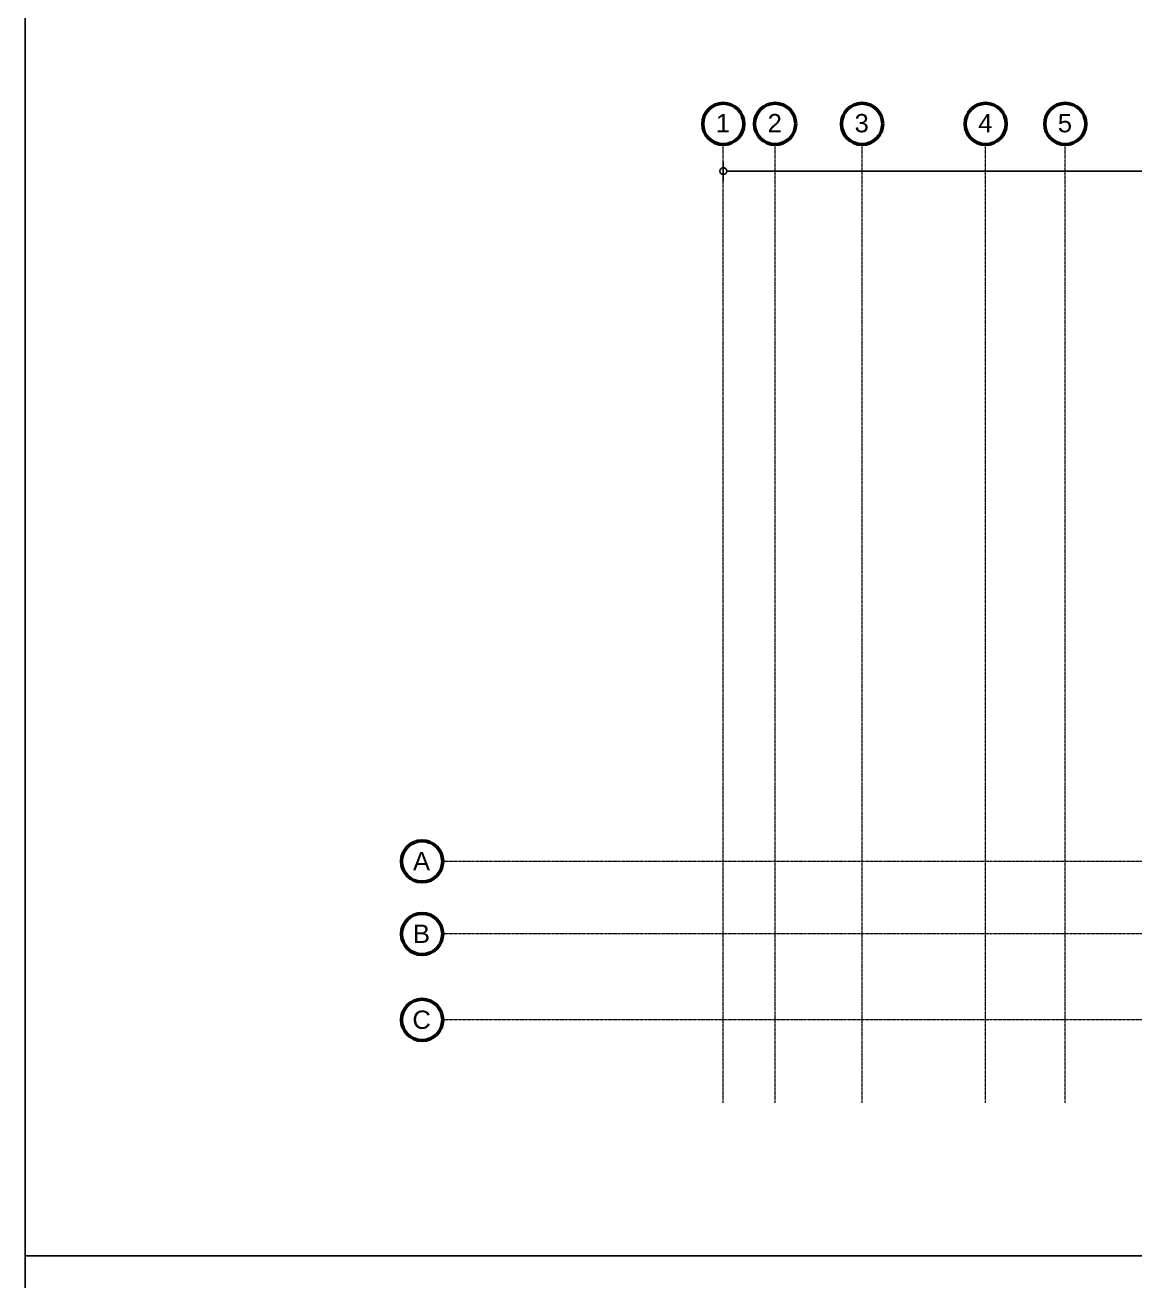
# Model space of a CAD drawing. Header units: millimetres. Extents: x -70132 to 394080, y -1879526 to 121974.
# Drawn here: x -66720 to 54521, y -452602 to -315455 of the extents above; entities that cross this region are included whole.
import ezdxf

# ---------------------------------------------------------------- set-up
doc = ezdxf.new("R2010")
doc.units = ezdxf.units.MM
doc.linetypes.add('DPA_Grid _ Level 100', pattern=[10, 5.499999999999999, -1.6, 1.3, -1.6])
for name, color, linetype, lineweight in [('A-ANNO-DIMS', 1, 'Continuous', 9), ('S-GRID', 251, 'Continuous', 9), ('S-GRID-IDEN', 3, 'Continuous', 50)]:
    doc.layers.add(name, color=color, linetype=linetype, lineweight=lineweight)
doc.styles.add('Arial', font='arial.ttf', dxfattribs={"height": 1500})
doc.styles.add('Arial_1', font='arial.ttf', dxfattribs={"height": 1999.999999999997})
doc.styles.add('Arial_2', font='arial.ttf', dxfattribs={"height": 3})
doc.dimstyles.new('DPA-DIM-3_0_C-C', dxfattribs={"dimscale": 304.8, "dimtxt": 1530.389099935455, "dimasz": 2.460629921259842, "dimexe": 3.280839895013123, "dimexo": 0.0625, "dimgap": 0.8202099737532808, "dimtad": 1, "dimdec": 0, "dimzin": 0, "dimdsep": 46, "dimtxsty": 'Arial_2', "dimblk1": 'DOTBLANK', "dimblk2": 'DOTBLANK', "dimsah": 1, "dimcen": 0.09, "dimdle": 3.280839895013123, "dimadec": 8, "dimazin": 0, "dimtfac": 1, "dimtdec": 4, "dimtix": 1, "dimtmove": 0, "dimatfit": 3, "dimfxl": 6.561679790026246, "dimfxlon": 1, "dimtvp": 1, "dimtolj": 1, "dimtzin": 0, "dimarcsym": 2})

# ---------------------------------------------------------------- blocks, each defined once
blk = doc.blocks.new('Grid - 100 Scale-586761-03-CONCOURSE LEVEL - REFLECTED CEILING 1_500')
at = {"layer": 'S-GRID-IDEN'}
blk.add_circle((0, 0), 4.500000000000003, dxfattribs=at)
blk = doc.blocks.new('_DotBlank')
at = {"color": 0, "linetype": 'ByBlock', "lineweight": -2}
blk.add_line((-0.5, 0), (-1, 0), dxfattribs=at)
blk.add_circle((0, 0), 0.5, dxfattribs=at)
blk = doc.blocks.new('*D689')
at = {"layer": 'A-ANNO-DIMS', "color": 0, "lineweight": -2, "transparency": 16777216}
for p, q in [((-85660.00000000023, 82207.75775386493), (-85660.00000000023, 84309.26884870073)), ((169599.9999999995, 82207.75775386493), (169599.9999999995, 84309.26884870073)), ((-84910.00000000023, 83309.26884870073), (168849.9999999995, 83309.26884870073))]:
    blk.add_line(p, q, dxfattribs=at)
at = {"layer": 'Defpoints', "color": 0, "transparency": 16777216}
for p in [(169599.9999999995, 83309.26884870073), (-85660.00000000023, 82188.70775386493), (169599.9999999995, 82188.70775386493)]:
    blk.add_point(p, dxfattribs=at)
at = {"layer": 'A-ANNO-DIMS', "color": 0, "lineweight": -2, "transparency": 16777216, "xscale": 750, "yscale": 750, "zscale": 750, "rotation": 180}
blk.add_blockref('_DotBlank', (-85660.00000000023, 83309.26884870073), dxfattribs=at)
at = {"layer": 'A-ANNO-DIMS', "color": 0, "lineweight": -2, "transparency": 16777216, "xscale": 750, "yscale": 750, "zscale": 750}
blk.add_blockref('_DotBlank', (169599.9999999995, 83309.26884870073), dxfattribs=at)
at = {"layer": 'A-ANNO-DIMS', "color": 0, "transparency": 16777216, "insert": (41969.99999999953, 84580.41482414413), "char_height": 1999.999999999997, "width": 8306.481145495824, "attachment_point": 5, "style": 'Arial_1'}
blk.add_mtext('\\A1;255260', dxfattribs=at)
blk = doc.blocks.new('A$C5f3c2f01')
at = {"layer": 'S-GRID', "linetype": 'DPA_Grid _ Level 100'}
for p, q in [((-85660.00000000023, -18460.12687894061), (-85660.00000000023, 86222.43353565357)), ((-80000.00000000023, -18460.12687894061), (-80000.00000000023, 86222.43353565357)), ((-70500.00000000023, -18460.12687894061), (-70500.00000000023, 86222.43353565357)), ((-57000, -18460.12687894061), (-57000, 86222.43353565357)), ((-48300, -18460.12687894061), (-48300, 86222.43353565357)), ((206752.3866954807, 7929.999999999418), (-116311.4406829504, 7930.000000000466)), ((206752.3866954807, -6.402843e-10), (-116311.4406829504, 4.074536e-10)), ((206752.3866954809, -9385.00000000064), (-116311.4406829504, -9384.999999999593))]:
    blk.add_line(p, q, dxfattribs=at)
at = {"layer": 'S-GRID-IDEN', "xscale": 499.9999999999994, "yscale": 499.9999999999994, "zscale": 499.9999999999994}
for p in [(-85659.99999999837, 88472.43353565373), (-79999.9999999986, 88472.43353565373), (-70499.9999999986, 88472.43353565373), (-56999.99999999837, 88472.43353565373), (-48299.99999999837, 88472.43353565373)]:
    blk.add_blockref('Grid - 100 Scale-586761-03-CONCOURSE LEVEL - REFLECTED CEILING 1_500', p, dxfattribs=at)
at = {"layer": 'S-GRID-IDEN', "xscale": 499.9999999999997, "yscale": 499.9999999999997, "zscale": 499.9999999999997, "rotation": 90}
for p in [(-118561.4406829483, 7930.000000000699), (-118561.4406829483, 6.984919e-10), (-118561.4406829483, -9384.999999999302)]:
    blk.add_blockref('Grid - 100 Scale-586761-03-CONCOURSE LEVEL - REFLECTED CEILING 1_500', p, dxfattribs=at)
at = {"layer": 'S-GRID-IDEN', "lineweight": 9, "char_height": 1999.999999999997, "attachment_point": 1, "style": 'Arial'}
for s, insert, width in [('1', (-86476.4520988802, 89551.9133201525), 1883.965624999998), ('2', (-80816.45209888041, 89551.9133201525), 1883.965624999998), ('3', (-71316.45209888043, 89551.9133201525), 1883.965624999998), ('4', (-57816.45209888019, 89551.9133201525), 1883.965624999998), ('5', (-49116.45209888042, 89551.9133201525), 1883.965624999998), ('A', (-119560.0350507805, 8949.433317785384), 2284.809374999997), ('B', (-119560.0350507805, 1019.433317785384), 2284.809374999997), ('C', (-119625.0350507803, -8365.566682214616), 2445.146874999997)]:
    blk.add_mtext(s, dxfattribs=dict(at, insert=insert, width=width))
at = {"layer": 'A-ANNO-DIMS'}
dim = blk.add_linear_dim(base=(169599.9999999995, 83309.26884870073), p1=(-85660.00000000023, 82188.70775386493), p2=(169599.9999999995, 82188.70775386493), dimstyle='DPA-DIM-3_0_C-C', override={"dimpost": '<>', "dimtxsty": 'Arial_1', "dimfxl": 255259.9999999998}, dxfattribs=at)
dim.commit()
dim.dimension.update_dxf_attribs({"geometry": '*D689', "text_midpoint": (41969.99999999953, 83309.26884870073), "dimtype": 128})

msp = doc.modelspace()

# ---------------------------------------------------------------- linework, layer by layer
at = {"color": 2}
for points in [[(-66720.11581736436, -449883.1427221522), (356364.0841636546, -449883.1427221522), (356364.0841636546, -306918.8980602287), (-66720.11581736436, -306918.8980602287)], [(-66720.11581736436, -592847.3873840757), (356364.0841636546, -592847.3873840757), (356364.0841636546, -449883.1427221522), (-66720.11581736436, -449883.1427221522)]]:
    msp.add_lwpolyline(points, close=True, dxfattribs=at)

# ---------------------------------------------------------------- block references
msp.add_blockref('A$C5f3c2f01', (95216.22593379952, -414713.0484498627))

doc.saveas('drawing.dxf')
